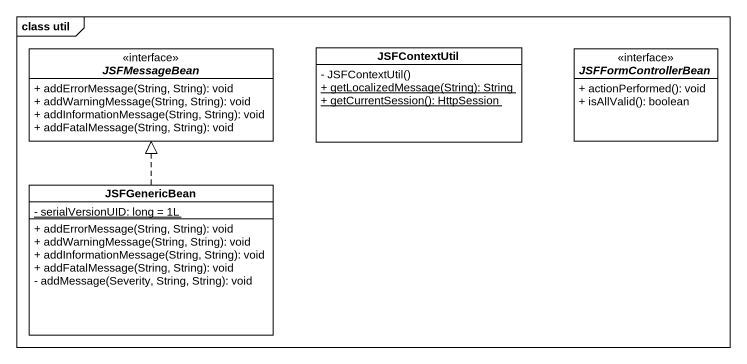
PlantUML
@startuml
mainframe class util
hide circle
hide empty members
skinparam classAttributeIconSize 0
interface JSFMessageBean <<interface>> {
  + addErrorMessage(String, String): void
  + addWarningMessage(String, String): void
  + addInformationMessage(String, String): void
  + addFatalMessage(String, String): void
}
class JSFContextUtil {
  - JSFContextUtil()
  {static} + getLocalizedMessage(String): String
  {static} + getCurrentSession(): HttpSession
}
interface JSFFormControllerBean <<interface>> {
  + actionPerformed(): void
  + isAllValid(): boolean
}
class JSFGenericBean {
  {static} - serialVersionUID: long = 1L
  + addErrorMessage(String, String): void
  + addWarningMessage(String, String): void
  + addInformationMessage(String, String): void
  + addFatalMessage(String, String): void
  - addMessage(Severity, String, String): void
}
JSFGenericBean .up.|> JSFMessageBean
@enduml
